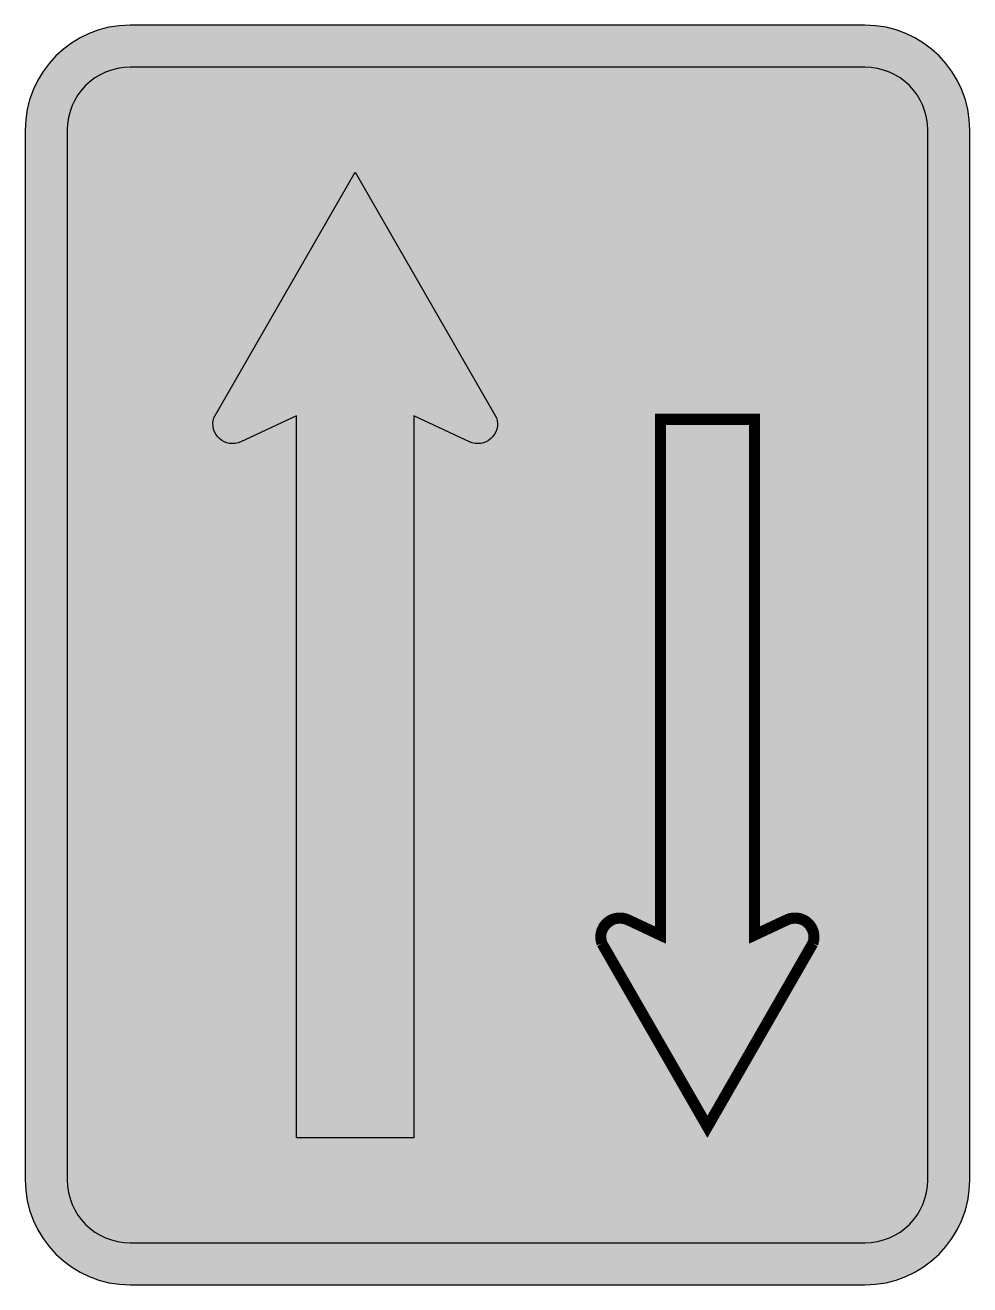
# Model space of a CAD drawing. Header units: millimetres. Extents: x -225 to 225, y -300 to 300.
import ezdxf

# ---------------------------------------------------------------- set-up
doc = ezdxf.new("R2010")
doc.units = ezdxf.units.MM
doc.header["$LTSCALE"] = 10
doc.header["$MEASUREMENT"] = 0
doc.layers.get('0').update_dxf_attribs({"linetype": 'CONTINUOUS'})

msp = doc.modelspace()

# ---------------------------------------------------------------- hatches: boundary and pattern name
h = msp.add_hatch(color=255)
h.dxf.hatch_style = 1
h.paths.add_polyline_path([(175, 300), (-175, 300, 0.4142135623730951), (-225, 250), (-225, -250, 0.4142135623730951), (-175, -300), (175, -300, 0.4142135623730951), (225, -250), (225, 250, 0.414213562373095)])
h.paths.add_polyline_path([(175, 280, -0.4142135623730951), (205, 250), (205, -250, -0.4142135623730951), (175, -280), (-175, -280, -0.4142135623730951), (-205, -250), (-205, 250, -0.4142135623730951), (-175, 280)], flags=16)
h.paths.add_polyline_path([(-67.78689645980887, 230), (-0.4835005457595116, 112.9832789734128, -0.6591633580729466), (-13.28588700295043, 101.5611288895174), (-39.79328125115366, 113.9729707803754), (-39.79328125115863, -230.0000000000001), (-95.78051166847956, -230.0000000000001), (-95.78051166847456, 113.9729707803806), (-122.2740104113743, 101.5676353311998, -0.6597529983314999), (-135.0902923738687, 112.983278973418)], flags=0)
h.paths.add_polyline_path([(77.5000000000002, 112.5), (122.4753124579481, 112.5), (122.4753124579432, -133.2104337406538), (137.8298736265538, -126.0208026609691, -0.6702467900731223), (150.3241928949851, -137.4826260473869), (99.98765622896369, -225), (49.65111956295254, -137.4826260473865, -0.6697326120173307), (62.13179511259142, -126.0144150482829), (77.50000000000017, -133.2104337406488)], flags=0)
h.paths.add_polyline_path([(80.0000000000002, 110), (119.9753124579481, 110), (119.9753124579431, -137.1415262509793), (138.8918740106208, -128.2840214765718, -0.6597529983300859), (148.0427977512524, -136.4348787007146), (99.98765622896397, -219.9857161144218), (51.93251470668542, -136.4348787007145, -0.6591633580728458), (61.07351694985832, -128.279375827255), (80.00000000000023, -137.141526250974)], flags=0)
h = msp.add_hatch(color=160)
edge = h.paths.add_edge_path()
edge.add_line((-175, -280), (175, -280))
edge.add_arc((175, -250), 30, 270, 360)
edge.add_line((205, -250), (205, 250))
edge.add_arc((175, 250), 30, 0, 90)
edge.add_line((175, 280), (-175, 280))
edge.add_arc((-175, 250), 30, 90, 180)
edge.add_line((-205, 250), (-205, -250))
edge.add_arc((-175, -250), 30, 180, 270)
h = msp.add_hatch(color=255)
h.dxf.hatch_style = 1
edge = h.paths.add_edge_path()
edge.add_line((-13.28588700294097, 101.5611288895129), (-39.79328125115364, 113.9729707803754))
edge.add_line((-39.79328125115364, 113.9729707803754), (-39.79328125115865, -230))
edge.add_line((-39.79328125115865, -230), (-95.78051166847956, -230))
edge.add_line((-95.78051166847956, -230), (-95.78051166847456, 113.9729707803806))
edge.add_line((-95.78051166847456, 113.9729707803806), (-122.2879059166768, 101.5611288895182))
edge.add_arc((-126.2393013513559, 110.0180318070716), 9.33449156827123, 161.4781891829763, 295.0438187252972, ccw=False)
edge.add_line((-135.0902923738687, 112.983278973418), (-67.78689645980887, 230))
edge.add_line((-67.78689645980887, 230), (-0.4835005457595116, 112.9832789734128))
edge.add_arc((-9.334491568267005, 110.0180318070641), 9.33449156826698, -115.0438187252742, 18.521810817047196, ccw=False)
h = msp.add_hatch(color=10)
h.dxf.hatch_style = 1
edge = h.paths.add_edge_path()
edge.add_line((119.9753124579481, 110), (119.9753124579431, -137.1415262509793))
edge.add_line((119.9753124579431, -137.1415262509793), (138.9017955080901, -128.2793758272576))
edge.add_arc((141.7231221922036, -134.3176694530659), 6.66489866164285, -18.52181081704208, 115.0438187252779, ccw=False)
edge.add_line((148.0427977512525, -136.4348787007145), (99.98765622896393, -219.9857161144218))
edge.add_line((99.98765622896393, -219.9857161144218), (51.93251470668541, -136.4348787007145))
edge.add_arc((58.25219026573807, -134.3176694530646), 6.664898661646849, 64.95618127472233, 198.5218108170429, ccw=False)
edge.add_line((61.07351694985321, -128.2793758272526), (80.00000000000021, -137.141526250974))
edge.add_line((80.00000000000021, -137.141526250974), (80.0000000000002, 110))
edge.add_line((80.0000000000002, 110), (119.9753124579481, 110))

# ---------------------------------------------------------------- linework, layer by layer
msp.add_lwpolyline([(-175, -300), (175, -300, 0.414213562373095), (225, -250), (225, 250, 0.414213562373095), (175, 300), (-175, 300, 0.414213562373095), (-225, 250), (-225, -250, 0.414213562373095)], format="xyb", close=True)
at = {"color": 160}
msp.add_lwpolyline([(-175, -280), (175, -280, 0.4142135623730951), (205, -250), (205, 250, 0.4142135623730951), (175, 280), (-175, 280, 0.4142135623730951), (-205, 250), (-205, -250, 0.4142135623730951)], format="xyb", close=True, dxfattribs=at)
at = {"color": 255, "flags": 128}
msp.add_lwpolyline([(-13.28588700294097, 101.5611288895129), (-39.79328125115364, 113.9729707803754), (-39.79328125115865, -230), (-95.78051166847956, -230), (-95.78051166847456, 113.9729707803806), (-122.2879059166768, 101.5611288895182, -0.659163358072546), (-135.0902923738687, 112.983278973418), (-67.78689645980887, 230), (-0.4835005457595116, 112.9832789734128, -0.6591633580725476)], format="xyb", close=True, dxfattribs=at)
at = {"color": 255, "const_width": 5, "flags": 128}
msp.add_lwpolyline([(122.4753124579481, 112.5), (122.4753124579432, -133.2104337406539), (137.8416562130802, -126.0152855739382, -0.6697326120160684), (150.3241928949852, -137.4826260473868), (99.98765622896371, -225), (49.65111956295262, -137.4826260473866, -0.6697326120160559), (62.13179511256199, -126.014415048269), (77.50000000000018, -133.2104337406487), (77.5000000000002, 112.5)], format="xyb", close=True, dxfattribs=at)
at = {"color": 10, "flags": 128}
msp.add_lwpolyline([(119.9753124579481, 110), (119.9753124579431, -137.1415262509793), (138.9017955080901, -128.2793758272576, -0.6591633580725418), (148.0427977512525, -136.4348787007145), (99.98765622896393, -219.9857161144218), (51.93251470668541, -136.4348787007145, -0.6591633580725447), (61.07351694985321, -128.2793758272526), (80.00000000000021, -137.141526250974), (80.0000000000002, 110)], format="xyb", close=True, dxfattribs=at)

doc.saveas('drawing.dxf')
